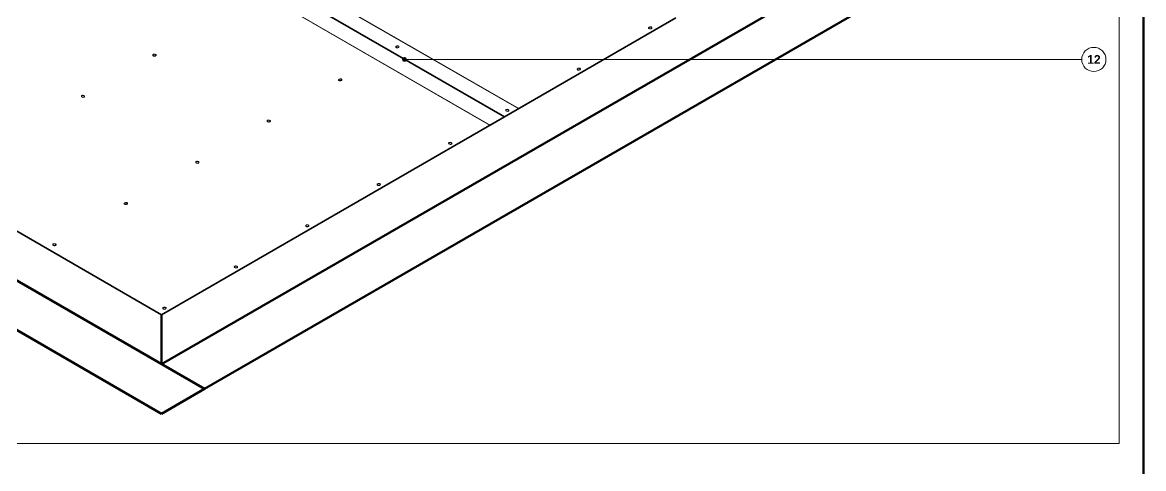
# Model space of a CAD drawing. Header units: millimetres. Extents: x 3 to 294, y 3 to 417.
# Drawn here: x 109 to 294, y 202.9 to 276.5 of the extents above; entities that cross this region are included whole.
import ezdxf
from ezdxf.enums import TextEntityAlignment as Align

# ---------------------------------------------------------------- set-up
doc = ezdxf.new("R2010")
doc.units = ezdxf.units.MM
for name, color, linetype, lineweight in [('A-FIJACIONES', 7, 'Continuous', 13), ('A-JUNTAS-MASILLA', 7, 'Continuous', 13), ('A-MURO-CORTE', 7, 'Continuous', 50), ('A-PLACAS-YESO', 7, 'Continuous', 35), ('T-MARCO-ROTULO', 7, 'Continuous', 25), ('T-REFERENCIAS', 7, 'Continuous', 13), ('T-TEXTOS', 7, 'Continuous', 18)]:
    doc.layers.add(name, color=color, linetype=linetype, lineweight=lineweight)
doc.styles.add('ARIAL-NEGRITA', font='arialbd.ttf')

msp = doc.modelspace()

# ---------------------------------------------------------------- hatches: boundary and pattern name
at = {"layer": 'T-REFERENCIAS'}
h = msp.add_hatch(color=256, dxfattribs=at)
h.dxf.hatch_style = 1
edge = h.paths.add_edge_path()
edge.add_arc((172.07, 270.39), 0.4, 0, 360)

# ---------------------------------------------------------------- linework, layer by layer
at = {"layer": 'A-FIJACIONES'}
for p, q in [((212.35, 275.6), (212.36, 275.67)), ((212.36, 275.63), (212.35, 275.56)), ((212.39, 275.54), (212.35, 275.6)), ((212.36, 275.67), (212.42, 275.73)), ((212.42, 275.69), (212.36, 275.63)), ((212.42, 275.73), (212.52, 275.76)), ((212.52, 275.72), (212.42, 275.69)), ((212.52, 275.76), (212.64, 275.77)), ((212.64, 275.73), (212.52, 275.72)), ((212.64, 275.77), (212.75, 275.75)), ((212.75, 275.71), (212.64, 275.73)), ((212.75, 275.75), (212.84, 275.7)), ((212.84, 275.66), (212.75, 275.71)), ((212.84, 275.7), (212.88, 275.63)), ((212.88, 275.6), (212.84, 275.66)), ((212.88, 275.63), (212.86, 275.57)), ((212.86, 275.53), (212.88, 275.6)), ((212.35, 275.56), (212.39, 275.5)), ((212.47, 275.49), (212.39, 275.54)), ((212.39, 275.5), (212.47, 275.45)), ((212.58, 275.46), (212.47, 275.49)), ((212.47, 275.45), (212.58, 275.43)), ((212.7, 275.47), (212.58, 275.46)), ((212.58, 275.43), (212.7, 275.43)), ((212.8, 275.51), (212.7, 275.47)), ((212.7, 275.43), (212.8, 275.47)), ((212.86, 275.57), (212.8, 275.51)), ((212.8, 275.47), (212.86, 275.53)), ((170.63, 272.47), (170.64, 272.54)), ((170.64, 272.5), (170.63, 272.43)), ((170.67, 272.41), (170.63, 272.47)), ((170.63, 272.43), (170.67, 272.37)), ((170.64, 272.54), (170.7, 272.6)), ((170.7, 272.56), (170.64, 272.5)), ((170.75, 272.36), (170.67, 272.41)), ((170.67, 272.37), (170.75, 272.32)), ((170.7, 272.6), (170.8, 272.63)), ((170.8, 272.59), (170.7, 272.56)), ((170.86, 272.33), (170.75, 272.36)), ((170.75, 272.32), (170.86, 272.3)), ((170.8, 272.63), (170.92, 272.64)), ((170.92, 272.6), (170.8, 272.59)), ((170.98, 272.34), (170.86, 272.33)), ((170.86, 272.3), (170.98, 272.3)), ((170.92, 272.64), (171.03, 272.62)), ((171.03, 272.58), (170.92, 272.6)), ((171.08, 272.38), (170.98, 272.34)), ((170.98, 272.3), (171.08, 272.34)), ((171.03, 272.62), (171.12, 272.57)), ((171.12, 272.53), (171.03, 272.58)), ((171.14, 272.44), (171.08, 272.38)), ((171.08, 272.34), (171.14, 272.4)), ((171.12, 272.57), (171.16, 272.5)), ((171.16, 272.47), (171.12, 272.53)), ((171.16, 272.5), (171.14, 272.44)), ((171.14, 272.4), (171.16, 272.47)), ((130.56, 271.11), (130.57, 271.18)), ((130.57, 271.14), (130.56, 271.07)), ((130.6, 271.04), (130.56, 271.11)), ((130.56, 271.07), (130.6, 271.01)), ((130.57, 271.18), (130.63, 271.24)), ((130.63, 271.2), (130.57, 271.14)), ((130.68, 271), (130.6, 271.04)), ((130.6, 271.01), (130.68, 270.96)), ((130.63, 271.24), (130.73, 271.27)), ((130.73, 271.23), (130.63, 271.2)), ((130.79, 270.97), (130.68, 271)), ((130.68, 270.96), (130.79, 270.94)), ((130.73, 271.27), (130.85, 271.28)), ((130.85, 271.24), (130.73, 271.23)), ((130.91, 270.98), (130.79, 270.97)), ((130.79, 270.94), (130.91, 270.94)), ((130.85, 271.28), (130.96, 271.26)), ((130.96, 271.22), (130.85, 271.24)), ((131.01, 271.02), (130.91, 270.98)), ((130.91, 270.94), (131.01, 270.98)), ((130.96, 271.26), (131.05, 271.21)), ((131.05, 271.17), (130.96, 271.22)), ((131.07, 271.08), (131.01, 271.02)), ((131.01, 270.98), (131.07, 271.04)), ((131.05, 271.21), (131.09, 271.14)), ((131.09, 271.11), (131.05, 271.17)), ((131.09, 271.14), (131.07, 271.08)), ((131.07, 271.04), (131.09, 271.11)), ((200.56, 268.8), (200.57, 268.86)), ((200.57, 268.83), (200.56, 268.76)), ((200.6, 268.73), (200.56, 268.8)), ((200.56, 268.76), (200.6, 268.69)), ((200.57, 268.86), (200.64, 268.92)), ((200.64, 268.88), (200.57, 268.83)), ((200.68, 268.68), (200.6, 268.73)), ((200.6, 268.69), (200.68, 268.64)), ((200.64, 268.92), (200.74, 268.96)), ((200.74, 268.92), (200.64, 268.88)), ((200.8, 268.66), (200.68, 268.68)), ((200.68, 268.64), (200.8, 268.62)), ((200.74, 268.96), (200.86, 268.97)), ((200.86, 268.93), (200.74, 268.92)), ((200.91, 268.67), (200.8, 268.66)), ((200.8, 268.62), (200.91, 268.63)), ((200.86, 268.97), (200.97, 268.94)), ((200.97, 268.91), (200.86, 268.93)), ((201.01, 268.7), (200.91, 268.67)), ((200.91, 268.63), (201.01, 268.67)), ((200.97, 268.94), (201.05, 268.89)), ((201.05, 268.86), (200.97, 268.91)), ((201.08, 268.76), (201.01, 268.7)), ((201.01, 268.67), (201.08, 268.72)), ((201.05, 268.89), (201.09, 268.83)), ((201.09, 268.79), (201.05, 268.86)), ((201.09, 268.83), (201.08, 268.76)), ((201.08, 268.72), (201.09, 268.79)), ((161.2, 267.03), (161.21, 267.09)), ((161.21, 267.06), (161.2, 266.99)), ((161.24, 266.96), (161.2, 267.03)), ((161.2, 266.99), (161.24, 266.92)), ((161.21, 267.09), (161.28, 267.15)), ((161.28, 267.11), (161.21, 267.06)), ((161.32, 266.91), (161.24, 266.96)), ((161.24, 266.92), (161.32, 266.88)), ((161.28, 267.15), (161.38, 267.19)), ((161.38, 267.15), (161.28, 267.11)), ((161.43, 266.89), (161.32, 266.91)), ((161.32, 266.88), (161.43, 266.85)), ((161.38, 267.19), (161.49, 267.2)), ((161.49, 267.16), (161.38, 267.15)), ((161.55, 266.9), (161.43, 266.89)), ((161.43, 266.85), (161.55, 266.86)), ((161.49, 267.2), (161.61, 267.17)), ((161.61, 267.14), (161.49, 267.16)), ((161.65, 266.93), (161.55, 266.9)), ((161.55, 266.86), (161.65, 266.9)), ((161.61, 267.17), (161.69, 267.13)), ((161.69, 267.09), (161.61, 267.14)), ((161.72, 266.99), (161.65, 266.93)), ((161.65, 266.9), (161.72, 266.95)), ((161.69, 267.13), (161.73, 267.06)), ((161.73, 267.02), (161.69, 267.09)), ((161.73, 267.06), (161.72, 266.99)), ((161.72, 266.95), (161.73, 267.02)), ((118.77, 264.3), (118.79, 264.37)), ((118.79, 264.33), (118.77, 264.27)), ((118.81, 264.24), (118.77, 264.3)), ((118.77, 264.27), (118.81, 264.2)), ((118.79, 264.37), (118.85, 264.43)), ((118.85, 264.39), (118.79, 264.33)), ((118.9, 264.19), (118.81, 264.24)), ((118.81, 264.2), (118.9, 264.15)), ((118.85, 264.43), (118.95, 264.47)), ((118.95, 264.43), (118.85, 264.39)), ((119.01, 264.17), (118.9, 264.19)), ((118.9, 264.15), (119.01, 264.13)), ((118.95, 264.47), (119.07, 264.48)), ((119.07, 264.44), (118.95, 264.43)), ((119.13, 264.18), (119.01, 264.17)), ((119.01, 264.13), (119.13, 264.14)), ((119.07, 264.48), (119.18, 264.45)), ((119.18, 264.41), (119.07, 264.44)), ((119.23, 264.21), (119.13, 264.18)), ((119.13, 264.14), (119.23, 264.18)), ((119.18, 264.45), (119.26, 264.4)), ((119.26, 264.37), (119.18, 264.41)), ((119.29, 264.27), (119.23, 264.21)), ((119.23, 264.18), (119.29, 264.23)), ((119.26, 264.4), (119.3, 264.34)), ((119.3, 264.3), (119.26, 264.37)), ((119.3, 264.34), (119.29, 264.27)), ((119.29, 264.23), (119.3, 264.3)), ((188.78, 261.99), (188.79, 262.06)), ((188.79, 262.02), (188.78, 261.95)), ((188.81, 261.93), (188.78, 261.99)), ((188.78, 261.95), (188.81, 261.89)), ((188.79, 262.06), (188.85, 262.12)), ((188.85, 262.08), (188.79, 262.02)), ((188.9, 261.88), (188.81, 261.93)), ((188.81, 261.89), (188.9, 261.84)), ((188.85, 262.12), (188.95, 262.15)), ((188.95, 262.12), (188.85, 262.08)), ((189.01, 261.86), (188.9, 261.88)), ((188.9, 261.84), (189.01, 261.82)), ((188.95, 262.15), (189.07, 262.16)), ((189.07, 262.12), (188.95, 262.12)), ((189.13, 261.86), (189.01, 261.86)), ((189.01, 261.82), (189.13, 261.83)), ((189.07, 262.16), (189.18, 262.14)), ((189.18, 262.1), (189.07, 262.12)), ((189.23, 261.9), (189.13, 261.86)), ((189.13, 261.83), (189.23, 261.86)), ((189.18, 262.14), (189.27, 262.09)), ((189.27, 262.05), (189.18, 262.1)), ((189.29, 261.96), (189.23, 261.9)), ((189.23, 261.86), (189.29, 261.92)), ((189.27, 262.09), (189.31, 262.03)), ((189.31, 261.99), (189.27, 262.05)), ((189.31, 262.03), (189.29, 261.96)), ((189.29, 261.92), (189.31, 261.99)), ((149.41, 260.22), (149.43, 260.29)), ((149.43, 260.25), (149.41, 260.18)), ((149.45, 260.16), (149.41, 260.22)), ((149.41, 260.18), (149.45, 260.12)), ((149.43, 260.29), (149.49, 260.35)), ((149.49, 260.31), (149.43, 260.25)), ((149.54, 260.11), (149.45, 260.16)), ((149.45, 260.12), (149.54, 260.07)), ((149.49, 260.35), (149.59, 260.38)), ((149.59, 260.35), (149.49, 260.31)), ((149.65, 260.09), (149.54, 260.11)), ((149.54, 260.07), (149.65, 260.05)), ((149.59, 260.38), (149.71, 260.39)), ((149.71, 260.35), (149.59, 260.35)), ((149.77, 260.09), (149.65, 260.09)), ((149.65, 260.05), (149.77, 260.06)), ((149.71, 260.39), (149.82, 260.37)), ((149.82, 260.33), (149.71, 260.35)), ((149.87, 260.13), (149.77, 260.09)), ((149.77, 260.06), (149.87, 260.09)), ((149.82, 260.37), (149.9, 260.32)), ((149.9, 260.28), (149.82, 260.33)), ((149.93, 260.19), (149.87, 260.13)), ((149.87, 260.09), (149.93, 260.15)), ((149.9, 260.32), (149.94, 260.26)), ((149.94, 260.22), (149.9, 260.28)), ((149.94, 260.26), (149.93, 260.19)), ((149.93, 260.15), (149.94, 260.22)), ((179.35, 256.55), (179.36, 256.62)), ((179.36, 256.58), (179.35, 256.51)), ((179.39, 256.48), (179.35, 256.55)), ((179.35, 256.51), (179.39, 256.45)), ((179.36, 256.62), (179.42, 256.67)), ((179.42, 256.64), (179.36, 256.58)), ((179.47, 256.44), (179.39, 256.48)), ((179.39, 256.45), (179.47, 256.4)), ((179.42, 256.67), (179.52, 256.71)), ((179.52, 256.67), (179.42, 256.64)), ((179.58, 256.41), (179.47, 256.44)), ((179.47, 256.4), (179.58, 256.37)), ((179.52, 256.71), (179.64, 256.72)), ((179.64, 256.68), (179.52, 256.67)), ((179.7, 256.42), (179.58, 256.41)), ((179.58, 256.37), (179.7, 256.38)), ((179.64, 256.72), (179.75, 256.7)), ((179.75, 256.66), (179.64, 256.68)), ((179.8, 256.46), (179.7, 256.42)), ((179.7, 256.38), (179.8, 256.42)), ((179.75, 256.7), (179.84, 256.65)), ((179.84, 256.61), (179.75, 256.66)), ((179.86, 256.51), (179.8, 256.46)), ((179.8, 256.42), (179.86, 256.48)), ((179.84, 256.65), (179.88, 256.58)), ((179.88, 256.54), (179.84, 256.61)), ((179.88, 256.58), (179.86, 256.51)), ((179.86, 256.48), (179.88, 256.54)), ((137.63, 253.42), (137.64, 253.49)), ((137.64, 253.45), (137.63, 253.38)), ((137.67, 253.35), (137.63, 253.42)), ((137.64, 253.49), (137.7, 253.54)), ((137.7, 253.51), (137.64, 253.45)), ((137.7, 253.54), (137.81, 253.58)), ((137.81, 253.54), (137.7, 253.51)), ((137.81, 253.58), (137.92, 253.59)), ((137.92, 253.55), (137.81, 253.54)), ((137.92, 253.59), (138.04, 253.57)), ((138.04, 253.53), (137.92, 253.55)), ((138.04, 253.57), (138.12, 253.52)), ((138.12, 253.48), (138.04, 253.53)), ((138.12, 253.52), (138.16, 253.45)), ((138.16, 253.41), (138.12, 253.48)), ((138.16, 253.45), (138.15, 253.38)), ((138.15, 253.35), (138.16, 253.41)), ((137.63, 253.38), (137.67, 253.32)), ((137.75, 253.31), (137.67, 253.35)), ((137.67, 253.32), (137.75, 253.27)), ((137.86, 253.28), (137.75, 253.31)), ((137.75, 253.27), (137.86, 253.24)), ((137.98, 253.29), (137.86, 253.28)), ((137.86, 253.24), (137.98, 253.25)), ((138.08, 253.33), (137.98, 253.29)), ((137.98, 253.25), (138.08, 253.29)), ((138.15, 253.38), (138.08, 253.33)), ((138.08, 253.29), (138.15, 253.35)), ((167.56, 249.74), (167.58, 249.81)), ((167.58, 249.77), (167.56, 249.71)), ((167.6, 249.68), (167.56, 249.74)), ((167.56, 249.71), (167.6, 249.64)), ((167.58, 249.81), (167.64, 249.87)), ((167.64, 249.83), (167.58, 249.77)), ((167.64, 249.87), (167.74, 249.91)), ((167.74, 249.87), (167.64, 249.83)), ((167.74, 249.91), (167.86, 249.91)), ((167.86, 249.88), (167.74, 249.87)), ((167.86, 249.91), (167.97, 249.89)), ((167.97, 249.85), (167.86, 249.88)), ((167.97, 249.89), (168.05, 249.84)), ((168.05, 249.81), (167.97, 249.85)), ((168.08, 249.71), (168.02, 249.65)), ((168.05, 249.84), (168.09, 249.78)), ((168.09, 249.74), (168.05, 249.81)), ((168.09, 249.78), (168.08, 249.71)), ((168.08, 249.67), (168.09, 249.74)), ((167.69, 249.63), (167.6, 249.68)), ((167.6, 249.64), (167.69, 249.59)), ((167.8, 249.61), (167.69, 249.63)), ((167.69, 249.59), (167.8, 249.57)), ((167.92, 249.62), (167.8, 249.61)), ((167.8, 249.57), (167.92, 249.58)), ((168.02, 249.65), (167.92, 249.62)), ((167.92, 249.58), (168.02, 249.61)), ((168.02, 249.61), (168.08, 249.67)), ((125.84, 246.61), (125.86, 246.68)), ((125.86, 246.64), (125.84, 246.58)), ((125.88, 246.55), (125.84, 246.61)), ((125.84, 246.58), (125.88, 246.51)), ((125.86, 246.68), (125.92, 246.74)), ((125.92, 246.7), (125.86, 246.64)), ((125.97, 246.5), (125.88, 246.55)), ((125.88, 246.51), (125.97, 246.46)), ((125.92, 246.74), (126.02, 246.78)), ((126.02, 246.74), (125.92, 246.7)), ((126.08, 246.48), (125.97, 246.5)), ((125.97, 246.46), (126.08, 246.44)), ((126.02, 246.78), (126.14, 246.78)), ((126.14, 246.75), (126.02, 246.74)), ((126.2, 246.49), (126.08, 246.48)), ((126.08, 246.44), (126.2, 246.45)), ((126.14, 246.78), (126.25, 246.76)), ((126.25, 246.72), (126.14, 246.75)), ((126.3, 246.52), (126.2, 246.49)), ((126.2, 246.45), (126.3, 246.48)), ((126.25, 246.76), (126.33, 246.71)), ((126.33, 246.68), (126.25, 246.72)), ((126.36, 246.58), (126.3, 246.52)), ((126.3, 246.48), (126.36, 246.54)), ((126.33, 246.71), (126.37, 246.65)), ((126.37, 246.61), (126.33, 246.68)), ((126.37, 246.65), (126.36, 246.58)), ((126.36, 246.54), (126.37, 246.61)), ((155.78, 242.94), (155.79, 243.01)), ((155.79, 242.97), (155.78, 242.9)), ((155.82, 242.88), (155.78, 242.94)), ((155.78, 242.9), (155.82, 242.84)), ((155.79, 243.01), (155.85, 243.07)), ((155.85, 243.03), (155.79, 242.97)), ((155.9, 242.83), (155.82, 242.88)), ((155.82, 242.84), (155.9, 242.79)), ((155.85, 243.07), (155.95, 243.1)), ((155.95, 243.06), (155.85, 243.03)), ((156.01, 242.8), (155.9, 242.83)), ((155.9, 242.79), (156.01, 242.77)), ((155.95, 243.1), (156.07, 243.11)), ((156.07, 243.07), (155.95, 243.06)), ((156.13, 242.81), (156.01, 242.8)), ((156.01, 242.77), (156.13, 242.77)), ((156.07, 243.11), (156.18, 243.09)), ((156.18, 243.05), (156.07, 243.07)), ((156.23, 242.85), (156.13, 242.81)), ((156.13, 242.77), (156.23, 242.81)), ((156.18, 243.09), (156.27, 243.04)), ((156.27, 243), (156.18, 243.05)), ((156.29, 242.91), (156.23, 242.85)), ((156.23, 242.81), (156.29, 242.87)), ((156.27, 243.04), (156.31, 242.97)), ((156.31, 242.94), (156.27, 243)), ((156.31, 242.97), (156.29, 242.91)), ((156.29, 242.87), (156.31, 242.94)), ((114.06, 239.81), (114.07, 239.88)), ((114.07, 239.84), (114.06, 239.77)), ((114.1, 239.75), (114.06, 239.81)), ((114.06, 239.77), (114.1, 239.71)), ((114.07, 239.88), (114.13, 239.94)), ((114.13, 239.9), (114.07, 239.84)), ((114.18, 239.7), (114.1, 239.75)), ((114.1, 239.71), (114.18, 239.66)), ((114.13, 239.94), (114.24, 239.97)), ((114.24, 239.93), (114.13, 239.9)), ((114.29, 239.67), (114.18, 239.7)), ((114.18, 239.66), (114.29, 239.64)), ((114.24, 239.97), (114.35, 239.98)), ((114.35, 239.94), (114.24, 239.93)), ((114.41, 239.68), (114.29, 239.67)), ((114.29, 239.64), (114.41, 239.64)), ((114.35, 239.98), (114.47, 239.96)), ((114.47, 239.92), (114.35, 239.94)), ((114.51, 239.72), (114.41, 239.68)), ((114.41, 239.64), (114.51, 239.68)), ((114.47, 239.96), (114.55, 239.91)), ((114.55, 239.87), (114.47, 239.92)), ((114.57, 239.78), (114.51, 239.72)), ((114.51, 239.68), (114.57, 239.74)), ((114.55, 239.91), (114.59, 239.84)), ((114.59, 239.81), (114.55, 239.87)), ((114.59, 239.84), (114.57, 239.78)), ((114.57, 239.74), (114.59, 239.81)), ((143.99, 236.14), (144.01, 236.2)), ((144.01, 236.17), (143.99, 236.1)), ((144.03, 236.07), (143.99, 236.14)), ((143.99, 236.1), (144.03, 236.03)), ((144.01, 236.2), (144.07, 236.26)), ((144.07, 236.22), (144.01, 236.17)), ((144.12, 236.02), (144.03, 236.07)), ((144.03, 236.03), (144.12, 235.98)), ((144.07, 236.26), (144.17, 236.3)), ((144.17, 236.26), (144.07, 236.22)), ((144.23, 236), (144.12, 236.02)), ((144.12, 235.98), (144.23, 235.96)), ((144.17, 236.3), (144.29, 236.31)), ((144.29, 236.27), (144.17, 236.26)), ((144.35, 236.01), (144.23, 236)), ((144.23, 235.96), (144.35, 235.97)), ((144.29, 236.31), (144.4, 236.28)), ((144.4, 236.25), (144.29, 236.27)), ((144.45, 236.04), (144.35, 236.01)), ((144.35, 235.97), (144.45, 236.01)), ((144.4, 236.28), (144.48, 236.23)), ((144.48, 236.2), (144.4, 236.25)), ((144.51, 236.1), (144.45, 236.04)), ((144.45, 236.01), (144.51, 236.06)), ((144.48, 236.23), (144.52, 236.17)), ((144.52, 236.13), (144.48, 236.2)), ((144.52, 236.17), (144.51, 236.1)), ((144.51, 236.06), (144.52, 236.13)), ((132.21, 229.33), (132.22, 229.4)), ((132.22, 229.36), (132.21, 229.29)), ((132.22, 229.4), (132.28, 229.46)), ((132.28, 229.42), (132.22, 229.36)), ((132.28, 229.46), (132.38, 229.49)), ((132.38, 229.46), (132.28, 229.42)), ((132.38, 229.49), (132.5, 229.5)), ((132.5, 229.46), (132.38, 229.46)), ((132.5, 229.5), (132.61, 229.48)), ((132.61, 229.44), (132.5, 229.46)), ((132.61, 229.48), (132.7, 229.43)), ((132.7, 229.39), (132.61, 229.44)), ((132.7, 229.43), (132.74, 229.37)), ((132.74, 229.33), (132.7, 229.39)), ((132.74, 229.37), (132.72, 229.3)), ((132.25, 229.27), (132.21, 229.33)), ((132.21, 229.29), (132.25, 229.23)), ((132.33, 229.22), (132.25, 229.27)), ((132.25, 229.23), (132.33, 229.18)), ((132.44, 229.2), (132.33, 229.22)), ((132.33, 229.18), (132.44, 229.16)), ((132.56, 229.2), (132.44, 229.2)), ((132.44, 229.16), (132.56, 229.17)), ((132.66, 229.24), (132.56, 229.2)), ((132.56, 229.17), (132.66, 229.2)), ((132.72, 229.3), (132.66, 229.24)), ((132.66, 229.2), (132.72, 229.26)), ((132.72, 229.26), (132.74, 229.33))]:
    msp.add_line(p, q, dxfattribs=at)
at = {"layer": 'A-JUNTAS-MASILLA'}
for p, q in [((190.93, 262.27), (153.21, 284.04)), ((153.21, 283.99), (190.93, 262.22)), ((148.5, 281.32), (186.21, 259.55)), ((186.21, 259.5), (148.5, 281.27)), ((186.21, 259.55), (190.93, 262.27)), ((190.93, 262.22), (186.21, 259.5)), ((190.93, 262.27), (190.93, 262.22)), ((186.21, 259.55), (186.21, 259.5))]:
    msp.add_line(p, q, dxfattribs=at)
at = {"layer": 'A-MURO-CORTE'}
for p, q in [((132, 220.08), (259.28, 293.57)), ((266.35, 289.49), (139.07, 216)), ((37.72, 274.52), (139.07, 216)), ((132, 211.92), (30.65, 270.43)), ((132, 228.32), (132, 220.08)), ((132, 220.08), (139.07, 216)), ((132, 211.92), (139.07, 216)), ((139.07, 216), (139.07, 216.13)), ((139.07, 216), (139.07, 216.13)), ((132, 212.04), (132, 211.92))]:
    msp.add_line(p, q, dxfattribs=at)
at = {"layer": 'A-PLACAS-YESO'}
for p, q in [((94.29, 315.34), (188.57, 260.91)), ((132, 228.25), (37.72, 282.68)), ((188.57, 260.91), (150.86, 282.68)), ((216.85, 277.24), (188.57, 260.91)), ((188.57, 260.91), (132, 228.25)), ((132, 228.36), (132, 228.25))]:
    msp.add_line(p, q, dxfattribs=at)
at = {"layer": 'T-MARCO-ROTULO', "lineweight": 70}
msp.add_lwpolyline([(3, 417), (294, 417), (294, 3), (3, 3)], close=True, dxfattribs=at)
at = {"layer": 'T-MARCO-ROTULO', "lineweight": 18}
msp.add_lwpolyline([(7, 403), (290, 403), (290, 207), (7, 207)], close=True, dxfattribs=at)
at = {"layer": 'T-REFERENCIAS', "lineweight": 13}
msp.add_lwpolyline([(172.07, 270.39), (280.3, 270.39), (283.8, 270.39)], dxfattribs=at)
at = {"layer": 'T-REFERENCIAS', "lineweight": 18}
msp.add_circle((285.8, 270.39), 2, dxfattribs=at)

# ---------------------------------------------------------------- texts
at = {"layer": 'T-TEXTOS', "style": 'ARIAL-NEGRITA'}
msp.add_text('12', height=1.44, dxfattribs=at).set_placement((285.8, 269.67), align=Align.CENTER)

doc.saveas('drawing.dxf')
